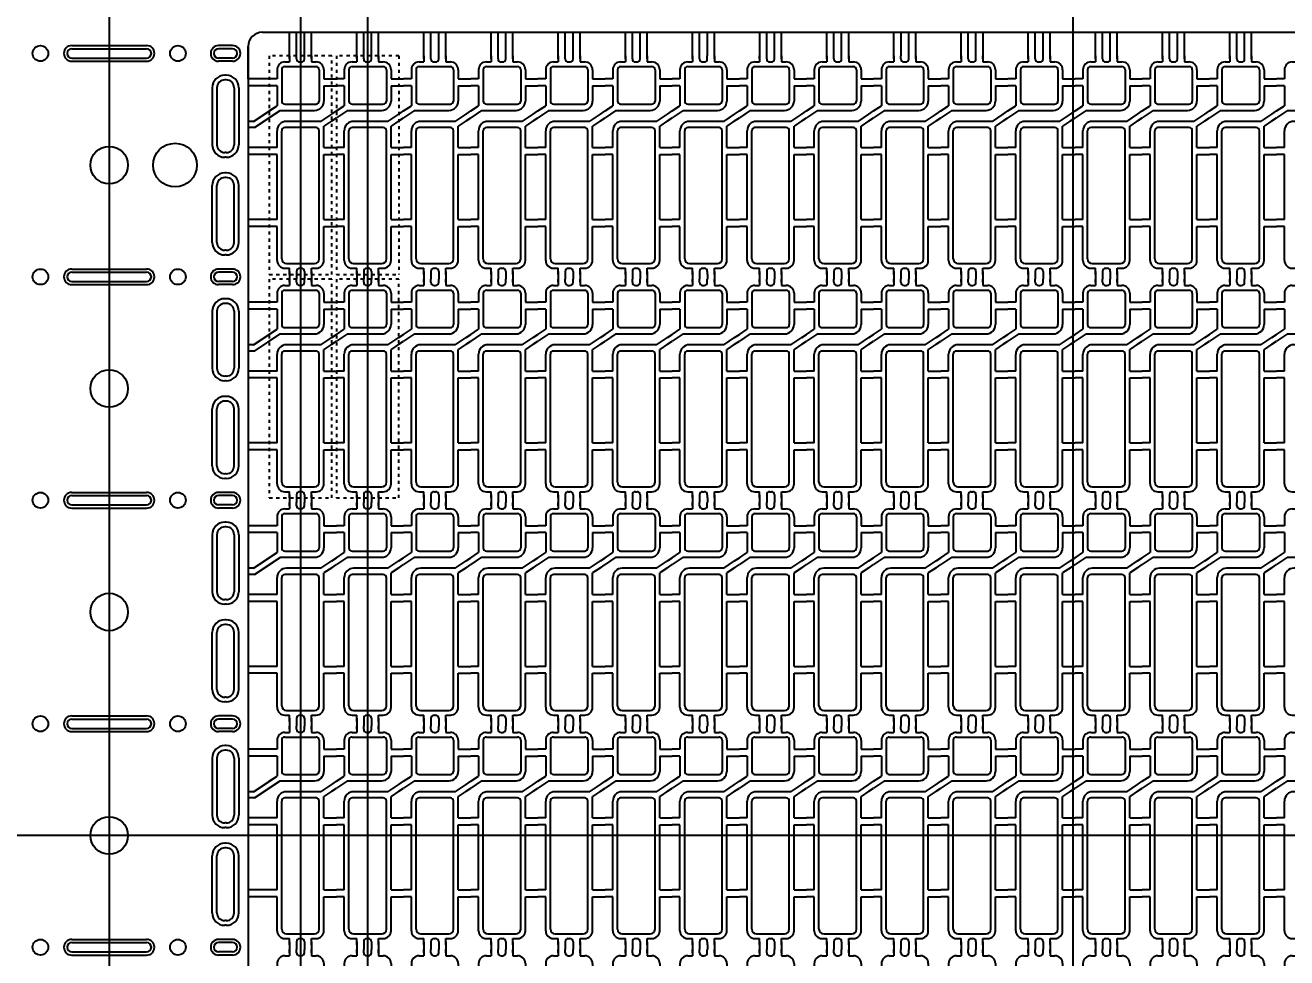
# Model space of a CAD drawing. Header units: millimetres. Extents: x -992 to 1678, y 128 to 1331.
# Drawn here: x -720.94 to -680.55, y 1233.23 to 1263.07 of the extents above; entities that cross this region are included whole.
import ezdxf

# ---------------------------------------------------------------- set-up
doc = ezdxf.new("R2010")
doc.units = ezdxf.units.MM
doc.header["$PDMODE"] = 3
doc.header["$PDSIZE"] = -1
for name, pattern in [('CENTER', [10.16, 6.35, -1.27, 1.27, -1.27]), ('DOT2', [0.125, 0, -0.125]), ('HIDDEN', [1.905, 1.27, -0.635])]:
    doc.linetypes.add(name, pattern=pattern)
doc.layers.get('DEFPOINTS').update_dxf_attribs({"color": 10})
for name, color, linetype in [('1', 3, 'Continuous'), ('6', 6, 'Continuous'), ('b etching', 1, 'Continuous'), ('CEN', 8, 'CENTER'), ('DIM', 7, 'Continuous'), ('HID', 1, 'HIDDEN')]:
    doc.layers.add(name, color=color, linetype=linetype)
doc.styles.add('SIMPLEX', font='simplex')
doc.styles.get("Standard").update_dxf_attribs({"font": 'txt.shx', "bigfont": 'chineset.shx'})
doc.dimstyles.new('ISO-25', dxfattribs={"dimtxt": 2.5, "dimasz": 2.5, "dimexe": 1.25, "dimexo": 0.625, "dimtad": 1, "dimtxsty": 'Standard', "dimcen": 2.5, "dimadec": 0, "dimazin": 0, "dimtfac": 1, "dimtmove": 0, "dimatfit": 3, "dimfxl": 1, "dimarcsym": 0})

# ---------------------------------------------------------------- blocks, each defined once
blk = doc.blocks.new('_OPEN30')
at = {"color": 0, "linetype": 'ByBlock'}
for p, q in [((-1, 0.268), (0, 0)), ((0, 0), (-1, -0.268)), ((0, 0), (-1, 0))]:
    blk.add_line(p, q, dxfattribs=at)
blk = doc.blocks.new('*D120')
at = {"layer": 'DEFPOINTS', "color": 0, "transparency": 16777216}
for p in [(-660.174, 1292.825), (-718.249, 1270.144), (-660.174, 1208.444)]:
    blk.add_point(p, dxfattribs=at)
at = {"layer": 'DIM', "color": 0, "lineweight": -2, "transparency": 16777216}
for p, q in [((-718.249, 1271.144), (-718.249, 1293.825)), ((-660.174, 1209.444), (-660.174, 1293.825)), ((-716.249, 1292.825), (-698.14, 1292.825)), ((-662.174, 1292.825), (-680.283, 1292.825))]:
    blk.add_line(p, q, dxfattribs=at)
at = {"layer": 'DIM', "color": 0, "lineweight": -2, "transparency": 16777216, "xscale": 2, "yscale": 2, "zscale": 2, "rotation": 180}
blk.add_blockref('_OPEN30', (-718.249, 1292.825), dxfattribs=at)
at = {"layer": 'DIM', "color": 0, "lineweight": -2, "transparency": 16777216, "xscale": 2, "yscale": 2, "zscale": 2}
blk.add_blockref('_OPEN30', (-660.174, 1292.825), dxfattribs=at)
at = {"layer": 'DIM', "color": 0, "transparency": 16777216, "insert": (-689.211, 1292.825), "char_height": 3, "attachment_point": 5, "style": 'SIMPLEX'}
blk.add_mtext('58,075', dxfattribs=at)
blk = doc.blocks.new('e1')
at = {"layer": '1', "linetype": 'ByBlock'}
for p, q in [((-947.208, 906.381), (-947.058, 906.381)), ((-946.833, 906.481), (-946.833, 906.581)), ((-946.733, 906.381), (-946.683, 906.381)), ((-946.583, 906.481), (-946.583, 906.581)), ((-947.708, 904.814), (-947.458, 904.981)), ((-947.358, 904.831), (-947.708, 904.597)), ((-946.058, 904.481), (-945.708, 904.714)), ((-945.708, 904.497), (-945.958, 904.331)), ((-947.208, 899.781), (-947.058, 899.781)), ((-946.833, 899.681), (-946.833, 899.581)), ((-946.733, 899.781), (-946.683, 899.781)), ((-946.583, 899.681), (-946.583, 899.581))]:
    blk.add_line(p, q, dxfattribs=at)
at = {"layer": '1'}
for p, q in [((-947.058, 906.581), (-947.058, 906.481)), ((-947.058, 906.481), (-947.058, 906.581)), ((-947.058, 906.581), (-947.058, 906.381)), ((-946.358, 906.581), (-946.358, 906.481)), ((-946.358, 906.481), (-946.358, 906.581)), ((-946.358, 906.581), (-946.358, 906.381)), ((-946.358, 906.381), (-946.208, 906.381)), ((-947.458, 906.131), (-947.458, 905.841)), ((-945.958, 906.131), (-945.958, 905.841)), ((-947.458, 905.841), (-947.708, 905.841)), ((-947.458, 905.621), (-947.708, 905.621)), ((-947.458, 905.621), (-947.458, 904.981)), ((-945.958, 905.841), (-945.708, 905.841)), ((-945.958, 905.621), (-945.958, 905.131)), ((-945.958, 905.621), (-945.708, 905.621)), ((-947.358, 904.831), (-946.258, 904.831)), ((-946.058, 904.481), (-947.158, 904.481)), ((-945.958, 903.641), (-945.958, 904.331)), ((-947.458, 903.641), (-947.458, 904.181)), ((-947.458, 903.641), (-947.708, 903.641)), ((-945.958, 903.641), (-945.708, 903.641)), ((-947.458, 903.421), (-947.708, 903.421)), ((-947.458, 901.341), (-947.458, 903.421)), ((-945.958, 901.341), (-945.958, 903.421)), ((-945.958, 903.421), (-945.708, 903.421)), ((-947.458, 901.341), (-947.708, 901.341)), ((-947.458, 901.121), (-947.708, 901.121)), ((-947.458, 900.031), (-947.458, 901.121)), ((-945.958, 901.341), (-945.708, 901.341)), ((-945.958, 900.031), (-945.958, 901.121)), ((-945.958, 901.121), (-945.708, 901.121)), ((-947.058, 899.581), (-947.058, 899.781)), ((-947.058, 899.581), (-947.058, 899.681)), ((-947.058, 899.681), (-947.058, 899.581)), ((-946.358, 899.781), (-946.208, 899.781)), ((-946.358, 899.581), (-946.358, 899.781)), ((-946.358, 899.581), (-946.358, 899.681)), ((-946.358, 899.681), (-946.358, 899.581))]:
    blk.add_line(p, q, dxfattribs=at)
for centre, radius, start, end in [((-947.208, 906.131), 0.25, 90, 180), ((-946.208, 906.131), 0.25, 0, 90), ((-946.258, 905.131), 0.3, 270, 0), ((-947.158, 904.181), 0.3, 90, 180), ((-947.208, 900.031), 0.25, 180, 270), ((-946.208, 900.031), 0.25, 270, 0)]:
    blk.add_arc(centre, radius, start, end, dxfattribs=at)
at = {"layer": '1', "linetype": 'ByBlock'}
for centre, start, end in [((-946.733, 906.481), 180, 270), ((-946.683, 906.481), 270, 0), ((-946.733, 899.681), 90, 180), ((-946.683, 899.681), 0, 90)]:
    blk.add_arc(centre, 0.1, start, end, dxfattribs=at)
blk = doc.blocks.new('e2')
at = {"layer": 'b etching', "linetype": 'ByBlock'}
for p, q in [((-947.308, 906.131), (-947.308, 905.131)), ((-947.208, 906.231), (-946.208, 906.231)), ((-946.108, 906.131), (-946.108, 905.131)), ((-947.208, 905.031), (-946.208, 905.031)), ((-946.208, 904.281), (-947.208, 904.281)), ((-947.308, 900.081), (-947.308, 904.181)), ((-946.108, 900.081), (-946.108, 904.181)), ((-947.158, 899.931), (-946.258, 899.931))]:
    blk.add_line(p, q, dxfattribs=at)
for centre, radius, start, end in [((-947.208, 906.131), 0.1, 90, 180), ((-946.208, 906.131), 0.1, 360, 90), ((-947.208, 905.131), 0.1, 180, 270), ((-946.208, 905.131), 0.1, 270, 360), ((-947.208, 904.181), 0.1, 90, 180), ((-946.208, 904.181), 0.1, 0, 90), ((-947.158, 900.081), 0.15, 180, 270), ((-946.258, 900.081), 0.15, 270, 0)]:
    blk.add_arc(centre, radius, start, end, dxfattribs=at)
blk = doc.blocks.new('TOP')
at = {"layer": '1', "linetype": 'ByBlock'}
for p, q in [((-895.149, 911.326), (-894.999, 911.326)), ((-895.149, 911.106), (-894.999, 911.106)), ((-895.149, 910.2), (-894.999, 910.3)), ((-895.149, 909.983), (-894.999, 910.083)), ((-895.149, 909.126), (-894.999, 909.126)), ((-895.149, 908.906), (-894.999, 908.906)), ((-895.149, 906.826), (-894.999, 906.826)), ((-895.149, 906.606), (-894.999, 906.606)), ((-896.499, 905.066), (-896.499, 904.916)), ((-896.274, 905.066), (-896.274, 904.916)), ((-896.024, 905.066), (-896.024, 904.916)), ((-895.799, 905.066), (-895.799, 904.916))]:
    blk.add_line(p, q, dxfattribs=at)
blk = doc.blocks.new('1')
at = {"layer": '1', "linetype": 'ByBlock'}
for p, q in [((-898.224, 911.326), (-898.899, 911.326)), ((-898.224, 911.106), (-898.899, 911.106)), ((-898.899, 911.106), (-898.899, 909.966)), ((-898.724, 909.966), (-897.974, 910.466)), ((-898.724, 909.966), (-898.899, 909.966)), ((-898.699, 909.766), (-897.874, 910.316)), ((-898.699, 909.766), (-898.899, 909.766)), ((-898.899, 909.766), (-898.899, 909.126)), ((-898.224, 909.126), (-898.899, 909.126)), ((-898.224, 908.906), (-898.899, 908.906)), ((-898.899, 908.906), (-898.899, 906.826)), ((-898.224, 906.826), (-898.899, 906.826)), ((-898.224, 906.606), (-898.899, 906.606)), ((-898.899, 906.606), (-898.899, 904.176)), ((-898.224, 904.176), (-898.899, 904.176))]:
    blk.add_line(p, q, dxfattribs=at)
blk = doc.blocks.new('111')
at = {"layer": '1', "linetype": 'ByBlock'}
for p, q in [((-415.593, 929.351), (-415.593, 930.101)), ((-415.368, 929.351), (-415.368, 930.101)), ((-415.368, 930.101), (-415.118, 930.101)), ((-415.118, 929.351), (-415.118, 930.101)), ((-414.893, 930.101), (-413.443, 930.101)), ((-414.893, 929.351), (-414.893, 930.101))]:
    blk.add_line(p, q, dxfattribs=at)

msp = doc.modelspace()

# ---------------------------------------------------------------- linework, layer by layer
at = {"layer": '1', "linetype": 'ByBlock'}
for p, q in [((-713.3486804, 1262.84394821), (-712.4736804, 1262.84394821)), ((-713.7986804, 1261.35394821), (-713.7986804, 1262.39394821))]:
    msp.add_line(p, q, dxfattribs=at)
at = {"layer": '1'}
for p, q in [((-719.4486804, 1262.31894821), (-717.0486804, 1262.31894821)), ((-717.7486804, 1262.31894821), (-717.0486804, 1262.31894821)), ((-714.2986804, 1262.31894821), (-714.7486804, 1262.31894821)), ((-714.2986804, 1262.31894821), (-714.7486804, 1262.31894821)), ((-719.4486804, 1262.01894821), (-717.0486804, 1262.01894821)), ((-717.7486804, 1262.01894821), (-717.0486804, 1262.01894821)), ((-714.2986804, 1262.01894821), (-714.7486804, 1262.01894821)), ((-714.2986804, 1262.01894821), (-714.7486804, 1262.01894821)), ((-714.4986804, 1261.31894821), (-714.5486804, 1261.31894821)), ((-714.7986804, 1261.06894821), (-714.7986804, 1259.24394821)), ((-714.2486804, 1261.06894821), (-714.2486804, 1259.24394821)), ((-714.4986804, 1258.99394821), (-714.5486804, 1258.99394821)), ((-714.4986804, 1258.19394821), (-714.5486804, 1258.19394821)), ((-714.7986804, 1256.11894821), (-714.7986804, 1257.94394821)), ((-714.2486804, 1256.11894821), (-714.2486804, 1257.94394821)), ((-714.4986804, 1255.86894821), (-714.5486804, 1255.86894821)), ((-719.4486804, 1255.16894821), (-717.0486804, 1255.16894821)), ((-719.4486804, 1254.86894821), (-717.0486804, 1254.86894821)), ((-717.7486804, 1255.16894821), (-717.0486804, 1255.16894821)), ((-717.7486804, 1254.86894821), (-717.0486804, 1254.86894821)), ((-714.2986804, 1255.16894821), (-714.7486804, 1255.16894821)), ((-714.2986804, 1255.16894821), (-714.7486804, 1255.16894821)), ((-714.2986804, 1254.86894821), (-714.7486804, 1254.86894821)), ((-714.2986804, 1254.86894821), (-714.7486804, 1254.86894821)), ((-714.4986804, 1254.16894821), (-714.5486804, 1254.16894821)), ((-714.7986804, 1253.91894821), (-714.7986804, 1252.09394821)), ((-714.2486804, 1253.91894821), (-714.2486804, 1252.09394821)), ((-714.4986804, 1251.84394821), (-714.5486804, 1251.84394821)), ((-714.4986804, 1251.04394821), (-714.5486804, 1251.04394821)), ((-714.7986804, 1248.96894821), (-714.7986804, 1250.79394821)), ((-714.2486804, 1248.96894821), (-714.2486804, 1250.79394821)), ((-714.4986804, 1248.71894821), (-714.5486804, 1248.71894821)), ((-719.4486804, 1248.01894821), (-717.0486804, 1248.01894821)), ((-717.7486804, 1248.01894821), (-717.0486804, 1248.01894821)), ((-714.2986804, 1248.01894821), (-714.7486804, 1248.01894821)), ((-714.2986804, 1248.01894821), (-714.7486804, 1248.01894821)), ((-719.4486804, 1247.71894821), (-717.0486804, 1247.71894821)), ((-717.7486804, 1247.71894821), (-717.0486804, 1247.71894821)), ((-714.2986804, 1247.71894821), (-714.7486804, 1247.71894821)), ((-714.2986804, 1247.71894821), (-714.7486804, 1247.71894821)), ((-714.7986804, 1246.76894821), (-714.7986804, 1244.94394821)), ((-714.4986804, 1247.01894821), (-714.5486804, 1247.01894821)), ((-714.2486804, 1246.76894821), (-714.2486804, 1244.94394821)), ((-714.4986804, 1244.69394821), (-714.5486804, 1244.69394821)), ((-714.7986804, 1241.81894821), (-714.7986804, 1243.64394821)), ((-714.4986804, 1243.89394821), (-714.5486804, 1243.89394821)), ((-714.2486804, 1241.81894821), (-714.2486804, 1243.64394821)), ((-714.4986804, 1241.56894821), (-714.5486804, 1241.56894821)), ((-719.4486804, 1240.86894821), (-717.0486804, 1240.86894821)), ((-717.7486804, 1240.86894821), (-717.0486804, 1240.86894821)), ((-714.2986804, 1240.86894821), (-714.7486804, 1240.86894821)), ((-714.2986804, 1240.86894821), (-714.7486804, 1240.86894821)), ((-719.4486804, 1240.56894821), (-717.0486804, 1240.56894821)), ((-717.7486804, 1240.56894821), (-717.0486804, 1240.56894821)), ((-714.2986804, 1240.56894821), (-714.7486804, 1240.56894821)), ((-714.2986804, 1240.56894821), (-714.7486804, 1240.56894821)), ((-714.7986804, 1239.61894821), (-714.7986804, 1237.79394821)), ((-714.4986804, 1239.86894821), (-714.5486804, 1239.86894821)), ((-714.2486804, 1239.61894821), (-714.2486804, 1237.79394821)), ((-714.4986804, 1237.54394821), (-714.5486804, 1237.54394821)), ((-714.4986804, 1236.74394821), (-714.5486804, 1236.74394821)), ((-714.7986804, 1234.66894821), (-714.7986804, 1236.49394821)), ((-714.2486804, 1234.66894821), (-714.2486804, 1236.49394821)), ((-714.4986804, 1234.41894821), (-714.5486804, 1234.41894821)), ((-719.4486804, 1233.71894821), (-717.0486804, 1233.71894821)), ((-717.7486804, 1233.71894821), (-717.0486804, 1233.71894821)), ((-714.2986804, 1233.71894821), (-714.7486804, 1233.71894821)), ((-714.2986804, 1233.71894821), (-714.7486804, 1233.71894821)), ((-719.4486804, 1233.41894821), (-717.0486804, 1233.41894821)), ((-717.7486804, 1233.41894821), (-717.0486804, 1233.41894821)), ((-714.2986804, 1233.41894821), (-714.7486804, 1233.41894821)), ((-714.2986804, 1233.41894821), (-714.7486804, 1233.41894821))]:
    msp.add_line(p, q, dxfattribs=at)
for centre, radius in [((-720.4486804, 1262.16894821), 0.25), ((-720.4486804, 1262.16894821), 0.25), ((-716.0486804, 1262.16894821), 0.25), ((-716.1386804, 1258.59394821), 0.7), ((-718.2486804, 1258.59394821), 0.6), ((-720.4486804, 1255.01894821), 0.25), ((-720.4486804, 1255.01894821), 0.25), ((-716.0486804, 1255.01894821), 0.25), ((-716.0486804, 1255.01894821), 0.25), ((-718.2486804, 1251.44394821), 0.6), ((-720.4486804, 1247.86894821), 0.25), ((-720.4486804, 1247.86894821), 0.25), ((-716.0486804, 1247.86894821), 0.25), ((-716.0486804, 1247.86894821), 0.25), ((-718.2486804, 1244.29394821), 0.6), ((-720.4486804, 1240.71894821), 0.25), ((-720.4486804, 1240.71894821), 0.25), ((-716.0486804, 1240.71894821), 0.25), ((-716.0486804, 1240.71894821), 0.25), ((-718.2486804, 1237.14394821), 0.6), ((-720.4486804, 1233.56894821), 0.25), ((-720.4486804, 1233.56894821), 0.25), ((-716.0486804, 1233.56894821), 0.25), ((-716.0486804, 1233.56894821), 0.25)]:
    msp.add_circle(centre, radius, dxfattribs=at)
at = {"layer": '1', "linetype": 'ByBlock'}
msp.add_arc((-713.3486804, 1262.39394821), 0.45, 90, 180, dxfattribs=at)
at = {"layer": '1'}
for centre, radius, start, end in [((-719.4486804, 1262.16894821), 0.15, 90, 270), ((-719.4486804, 1262.16894821), 0.15, 90, 270), ((-717.0486804, 1262.16894821), 0.15, 270, 90), ((-717.0486804, 1262.16894821), 0.15, 270, 90), ((-714.7486804, 1262.16894821), 0.15, 90, 270), ((-714.7486804, 1262.16894821), 0.15, 90, 270), ((-714.2986804, 1262.16894821), 0.15, 270, 90), ((-714.2986804, 1262.16894821), 0.15, 270, 90), ((-714.5486804, 1261.06894821), 0.25, 90, 180), ((-714.4986804, 1261.06894821), 0.25, 360, 90), ((-714.5486804, 1259.24394821), 0.25, 180, 270), ((-714.4986804, 1259.24394821), 0.25, 270, 360), ((-714.5486804, 1257.94394821), 0.25, 90, 180), ((-714.4986804, 1257.94394821), 0.25, 0, 90), ((-714.5486804, 1256.11894821), 0.25, 180, 270), ((-714.4986804, 1256.11894821), 0.25, 270, 0), ((-719.4486804, 1255.01894821), 0.15, 90, 270), ((-719.4486804, 1255.01894821), 0.15, 90, 270), ((-717.0486804, 1255.01894821), 0.15, 270, 90), ((-717.0486804, 1255.01894821), 0.15, 270, 90), ((-714.7486804, 1255.01894821), 0.15, 90, 270), ((-714.7486804, 1255.01894821), 0.15, 90, 270), ((-714.2986804, 1255.01894821), 0.15, 270, 90), ((-714.2986804, 1255.01894821), 0.15, 270, 90), ((-714.5486804, 1253.91894821), 0.25, 90, 180), ((-714.4986804, 1253.91894821), 0.25, 360, 90), ((-714.5486804, 1252.09394821), 0.25, 180, 270), ((-714.4986804, 1252.09394821), 0.25, 270, 360), ((-714.5486804, 1250.79394821), 0.25, 90, 180), ((-714.4986804, 1250.79394821), 0.25, 0, 90), ((-714.5486804, 1248.96894821), 0.25, 180, 270), ((-714.4986804, 1248.96894821), 0.25, 270, 0), ((-719.4486804, 1247.86894821), 0.15, 90, 270), ((-719.4486804, 1247.86894821), 0.15, 90, 270), ((-717.0486804, 1247.86894821), 0.15, 270, 90), ((-717.0486804, 1247.86894821), 0.15, 270, 90), ((-714.7486804, 1247.86894821), 0.15, 90, 270), ((-714.7486804, 1247.86894821), 0.15, 90, 270), ((-714.2986804, 1247.86894821), 0.15, 270, 90), ((-714.2986804, 1247.86894821), 0.15, 270, 90), ((-714.5486804, 1246.76894821), 0.25, 90, 180), ((-714.4986804, 1246.76894821), 0.25, 360, 90), ((-714.5486804, 1244.94394821), 0.25, 180, 270), ((-714.4986804, 1244.94394821), 0.25, 270, 360), ((-714.5486804, 1243.64394821), 0.25, 90, 180), ((-714.4986804, 1243.64394821), 0.25, 0, 90), ((-714.5486804, 1241.81894821), 0.25, 180, 270), ((-714.4986804, 1241.81894821), 0.25, 270, 0), ((-719.4486804, 1240.71894821), 0.15, 90, 270), ((-719.4486804, 1240.71894821), 0.15, 90, 270), ((-717.0486804, 1240.71894821), 0.15, 270, 90), ((-717.0486804, 1240.71894821), 0.15, 270, 90), ((-714.7486804, 1240.71894821), 0.15, 90, 270), ((-714.7486804, 1240.71894821), 0.15, 90, 270), ((-714.2986804, 1240.71894821), 0.15, 270, 90), ((-714.2986804, 1240.71894821), 0.15, 270, 90), ((-714.5486804, 1239.61894821), 0.25, 90, 180), ((-714.4986804, 1239.61894821), 0.25, 360, 90), ((-714.5486804, 1237.79394821), 0.25, 180, 270), ((-714.4986804, 1237.79394821), 0.25, 270, 360), ((-714.5486804, 1236.49394821), 0.25, 90, 180), ((-714.4986804, 1236.49394821), 0.25, 0, 90), ((-714.5486804, 1234.66894821), 0.25, 180, 270), ((-714.4986804, 1234.66894821), 0.25, 270, 0), ((-719.4486804, 1233.56894821), 0.15, 90, 270), ((-719.4486804, 1233.56894821), 0.15, 90, 270), ((-717.0486804, 1233.56894821), 0.15, 270, 90), ((-717.0486804, 1233.56894821), 0.15, 270, 90), ((-714.7486804, 1233.56894821), 0.15, 90, 270), ((-714.7486804, 1233.56894821), 0.15, 90, 270), ((-714.2986804, 1233.56894821), 0.15, 270, 90), ((-714.2986804, 1233.56894821), 0.15, 270, 90)]:
    msp.add_arc(centre, radius, start, end, dxfattribs=at)
at = {"layer": '6', "linetype": 'DOT2'}
for p, q in [((-713.1236804, 1262.09394821), (-713.1236804, 1255.09394821)), ((-711.1236804, 1262.09394821), (-713.1236804, 1262.09394821)), ((-711.1236804, 1255.09394821), (-711.1236804, 1262.09394821)), ((-710.9736804, 1262.09394821), (-710.9736804, 1255.09394821)), ((-708.9736804, 1262.09394821), (-710.9736804, 1262.09394821)), ((-708.9736804, 1262.09394821), (-708.9736804, 1255.09394821)), ((-713.1236804, 1255.09394821), (-711.1236804, 1255.09394821)), ((-711.1236804, 1254.94394821), (-713.1236804, 1254.94394821)), ((-713.1236804, 1254.94394821), (-713.1236804, 1247.94394821)), ((-711.1236804, 1247.94394821), (-711.1236804, 1254.94394821)), ((-710.9736804, 1255.09394821), (-708.9736804, 1255.09394821)), ((-710.9736804, 1254.94394821), (-710.9736804, 1247.94394821)), ((-708.9736804, 1254.94394821), (-710.9736804, 1254.94394821)), ((-708.9736804, 1247.94394821), (-708.9736804, 1254.94394821)), ((-713.1236804, 1247.94394821), (-711.1236804, 1247.94394821)), ((-710.9736804, 1247.94394821), (-708.9736804, 1247.94394821))]:
    msp.add_line(p, q, dxfattribs=at)
at = {"layer": 'CEN', "linetype": 'ByBlock'}
for p, q in [((-687.3986804, 1270.64394821), (-687.3986804, 1202.64394821)), ((-712.1236804, 1270.54394821), (-712.1236804, 1204.34394821)), ((-712.1236804, 1270.54394821), (-712.1236804, 1203.74394821)), ((-712.1236804, 1270.54394821), (-712.1236804, 1204.34394821)), ((-709.9736804, 1270.54394821), (-709.9736804, 1204.34394821)), ((-709.9736804, 1270.54394821), (-709.9736804, 1203.74394821)), ((-709.9736804, 1270.54394821), (-709.9736804, 1204.34394821)), ((-718.2486804, 1270.14394821), (-718.2486804, 1204.14394821)), ((-718.2486804, 1270.14394821), (-718.2486804, 1204.14394821)), ((-718.2486804, 1270.14394821), (-718.2486804, 1204.14394821)), ((-648.05900889, 1237.14394821), (-914.20864364, 1237.14394821))]:
    msp.add_line(p, q, dxfattribs=at)
at = {"layer": 'HID', "linetype": 'ByBlock'}
for p, q in [((-713.3486804, 1262.84394821), (-661.4486804, 1262.84394821)), ((-719.4486804, 1262.41894821), (-717.0486804, 1262.41894821)), ((-714.2986804, 1262.41894821), (-714.7486804, 1262.41894821)), ((-713.7986804, 1262.39394821), (-713.7986804, 1211.89394821)), ((-719.4486804, 1261.91894821), (-717.0486804, 1261.91894821)), ((-714.2986804, 1261.91894821), (-714.7486804, 1261.91894821)), ((-714.4986804, 1261.46894821), (-714.5486804, 1261.46894821)), ((-714.9486804, 1261.06894821), (-714.9486804, 1259.24394821)), ((-714.0986804, 1261.06894821), (-714.0986804, 1259.24394821)), ((-714.4986804, 1258.84394821), (-714.5486804, 1258.84394821)), ((-714.4986804, 1258.34394821), (-714.5486804, 1258.34394821)), ((-714.9486804, 1256.11894821), (-714.9486804, 1257.94394821)), ((-714.0986804, 1256.11894821), (-714.0986804, 1257.94394821)), ((-714.4986804, 1255.71894821), (-714.5486804, 1255.71894821)), ((-719.4486804, 1255.26894821), (-717.0486804, 1255.26894821)), ((-714.2986804, 1255.26894821), (-714.7486804, 1255.26894821)), ((-719.4486804, 1254.76894821), (-717.0486804, 1254.76894821)), ((-714.2986804, 1254.76894821), (-714.7486804, 1254.76894821)), ((-714.4986804, 1254.31894821), (-714.5486804, 1254.31894821)), ((-714.9486804, 1253.91894821), (-714.9486804, 1252.09394821)), ((-714.0986804, 1253.91894821), (-714.0986804, 1252.09394821)), ((-714.4986804, 1251.69394821), (-714.5486804, 1251.69394821)), ((-714.4986804, 1251.19394821), (-714.5486804, 1251.19394821)), ((-714.9486804, 1248.96894821), (-714.9486804, 1250.79394821)), ((-714.0986804, 1248.96894821), (-714.0986804, 1250.79394821)), ((-714.4986804, 1248.56894821), (-714.5486804, 1248.56894821)), ((-719.4486804, 1248.11894821), (-717.0486804, 1248.11894821)), ((-714.2986804, 1248.11894821), (-714.7486804, 1248.11894821)), ((-719.4486804, 1247.61894821), (-717.0486804, 1247.61894821)), ((-714.2986804, 1247.61894821), (-714.7486804, 1247.61894821)), ((-714.4986804, 1247.16894821), (-714.5486804, 1247.16894821)), ((-714.9486804, 1246.76894821), (-714.9486804, 1244.94394821)), ((-714.0986804, 1246.76894821), (-714.0986804, 1244.94394821)), ((-714.4986804, 1244.54394821), (-714.5486804, 1244.54394821)), ((-714.4986804, 1244.04394821), (-714.5486804, 1244.04394821)), ((-714.9486804, 1241.81894821), (-714.9486804, 1243.64394821)), ((-714.0986804, 1241.81894821), (-714.0986804, 1243.64394821)), ((-714.4986804, 1241.41894821), (-714.5486804, 1241.41894821)), ((-719.4486804, 1240.96894821), (-717.0486804, 1240.96894821)), ((-714.2986804, 1240.96894821), (-714.7486804, 1240.96894821)), ((-719.4486804, 1240.46894821), (-717.0486804, 1240.46894821)), ((-714.2986804, 1240.46894821), (-714.7486804, 1240.46894821)), ((-714.4986804, 1240.01894821), (-714.5486804, 1240.01894821)), ((-714.9486804, 1239.61894821), (-714.9486804, 1237.79394821)), ((-714.0986804, 1239.61894821), (-714.0986804, 1237.79394821)), ((-714.4986804, 1237.39394821), (-714.5486804, 1237.39394821)), ((-714.4986804, 1236.89394821), (-714.5486804, 1236.89394821)), ((-714.9486804, 1234.66894821), (-714.9486804, 1236.49394821)), ((-714.0986804, 1234.66894821), (-714.0986804, 1236.49394821)), ((-714.4986804, 1234.26894821), (-714.5486804, 1234.26894821)), ((-719.4486804, 1233.81894821), (-717.0486804, 1233.81894821)), ((-714.2986804, 1233.81894821), (-714.7486804, 1233.81894821)), ((-719.4486804, 1233.31894821), (-717.0486804, 1233.31894821)), ((-714.2986804, 1233.31894821), (-714.7486804, 1233.31894821))]:
    msp.add_line(p, q, dxfattribs=at)
for centre, radius, start, end in [((-713.3486804, 1262.39394821), 0.45, 90, 180), ((-719.4486804, 1262.16894821), 0.25, 90, 270), ((-717.0486804, 1262.16894821), 0.25, 270, 90), ((-714.7486804, 1262.16894821), 0.25, 90, 270), ((-714.2986804, 1262.16894821), 0.25, 270, 90), ((-714.5486804, 1261.06894821), 0.4, 90, 180), ((-714.4986804, 1261.06894821), 0.4, 360, 90), ((-714.5486804, 1259.24394821), 0.4, 180, 270), ((-714.4986804, 1259.24394821), 0.4, 270, 360), ((-714.5486804, 1257.94394821), 0.4, 90, 180), ((-714.4986804, 1257.94394821), 0.4, 0, 90), ((-714.5486804, 1256.11894821), 0.4, 180, 270), ((-714.4986804, 1256.11894821), 0.4, 270, 0), ((-719.4486804, 1255.01894821), 0.25, 90, 270), ((-717.0486804, 1255.01894821), 0.25, 270, 90), ((-714.7486804, 1255.01894821), 0.25, 90, 270), ((-714.2986804, 1255.01894821), 0.25, 270, 90), ((-714.5486804, 1253.91894821), 0.4, 90, 180), ((-714.4986804, 1253.91894821), 0.4, 360, 90), ((-714.5486804, 1252.09394821), 0.4, 180, 270), ((-714.4986804, 1252.09394821), 0.4, 270, 360), ((-714.5486804, 1250.79394821), 0.4, 90, 180), ((-714.4986804, 1250.79394821), 0.4, 0, 90), ((-714.5486804, 1248.96894821), 0.4, 180, 270), ((-714.4986804, 1248.96894821), 0.4, 270, 0), ((-719.4486804, 1247.86894821), 0.25, 90, 270), ((-717.0486804, 1247.86894821), 0.25, 270, 90), ((-714.7486804, 1247.86894821), 0.25, 90, 270), ((-714.2986804, 1247.86894821), 0.25, 270, 90), ((-714.5486804, 1246.76894821), 0.4, 90, 180), ((-714.4986804, 1246.76894821), 0.4, 360, 90), ((-714.5486804, 1244.94394821), 0.4, 180, 270), ((-714.4986804, 1244.94394821), 0.4, 270, 360), ((-714.5486804, 1243.64394821), 0.4, 90, 180), ((-714.4986804, 1243.64394821), 0.4, 0, 90), ((-714.5486804, 1241.81894821), 0.4, 180, 270), ((-714.4986804, 1241.81894821), 0.4, 270, 0), ((-719.4486804, 1240.71894821), 0.25, 90, 270), ((-717.0486804, 1240.71894821), 0.25, 270, 90), ((-714.7486804, 1240.71894821), 0.25, 90, 270), ((-714.2986804, 1240.71894821), 0.25, 270, 90), ((-714.5486804, 1239.61894821), 0.4, 90, 180), ((-714.4986804, 1239.61894821), 0.4, 360, 90), ((-714.5486804, 1237.79394821), 0.4, 180, 270), ((-714.4986804, 1237.79394821), 0.4, 270, 360), ((-714.5486804, 1236.49394821), 0.4, 90, 180), ((-714.4986804, 1236.49394821), 0.4, 0, 90), ((-714.5486804, 1234.66894821), 0.4, 180, 270), ((-714.4986804, 1234.66894821), 0.4, 270, 0), ((-719.4486804, 1233.56894821), 0.25, 90, 270), ((-717.0486804, 1233.56894821), 0.25, 270, 90), ((-714.7486804, 1233.56894821), 0.25, 90, 270), ((-714.2986804, 1233.56894821), 0.25, 270, 90)]:
    msp.add_arc(centre, radius, start, end, dxfattribs=at)

# ---------------------------------------------------------------- block references
at = {"linetype": 'ByBlock'}
for name, p in [('111', (-296.88056474, 332.74258644)), ('111', (-294.73056474, 332.74258644)), ('111', (-292.58056474, 332.74258644)), ('111', (-290.43056474, 332.74258644)), ('111', (-288.28056474, 332.74258644)), ('111', (-286.13056474, 332.74258644)), ('111', (-283.98056474, 332.74258644)), ('111', (-281.83056474, 332.74258644)), ('111', (-279.68056474, 332.74258644)), ('111', (-277.53056474, 332.74258644)), ('111', (-275.38056474, 332.74258644)), ('111', (-273.23056474, 332.74258644)), ('111', (-271.08056474, 332.74258644)), ('111', (-268.93056474, 332.74258644)), ('111', (-266.78056474, 332.74258644)), ('e1', (234.58386592, 355.51326061)), ('e2', (234.58386592, 355.51326061)), ('e1', (236.73386592, 355.51326061)), ('e2', (236.73386592, 355.51326061)), ('e1', (238.88386592, 355.51326061)), ('e2', (238.88386592, 355.51326061)), ('e1', (241.03386592, 355.51326061)), ('e2', (241.03386592, 355.51326061)), ('e1', (243.18386592, 355.51326061)), ('e2', (243.18386592, 355.51326061)), ('e1', (245.33386592, 355.51326061)), ('e2', (245.33386592, 355.51326061)), ('e1', (247.48386592, 355.51326061)), ('e2', (247.48386592, 355.51326061)), ('e1', (249.63386592, 355.51326061)), ('e2', (249.63386592, 355.51326061)), ('e1', (251.78386592, 355.51326061)), ('e2', (251.78386592, 355.51326061)), ('e1', (253.93386592, 355.51326061)), ('e2', (253.93386592, 355.51326061)), ('e1', (256.08386592, 355.51326061)), ('e2', (256.08386592, 355.51326061)), ('e1', (258.23386592, 355.51326061)), ('e2', (258.23386592, 355.51326061)), ('e1', (260.38386592, 355.51326061)), ('e2', (260.38386592, 355.51326061)), ('e1', (262.53386592, 355.51326061)), ('e2', (262.53386592, 355.51326061)), ('e1', (264.68386592, 355.51326061)), ('e2', (264.68386592, 355.51326061)), ('e1', (266.83386592, 355.51326061)), ('1', (185.1, 350.02754633)), ('TOP', (184.025, 350.02754633)), ('TOP', (186.175, 350.02754633)), ('TOP', (188.325, 350.02754633)), ('TOP', (190.475, 350.02754633)), ('TOP', (192.625, 350.02754633)), ('TOP', (194.775, 350.02754633)), ('TOP', (196.925, 350.02754633)), ('TOP', (199.075, 350.02754633)), ('TOP', (201.225, 350.02754633)), ('TOP', (203.375, 350.02754633)), ('TOP', (205.525, 350.02754633)), ('TOP', (207.675, 350.02754633)), ('TOP', (209.825, 350.02754633)), ('TOP', (211.975, 350.02754633)), ('TOP', (214.125, 350.02754633)), ('e1', (234.58386592, 348.36326061)), ('e1', (236.73386592, 348.36326061)), ('e1', (238.88386592, 348.36326061)), ('e1', (241.03386592, 348.36326061)), ('e1', (243.18386592, 348.36326061)), ('e1', (245.33386592, 348.36326061)), ('e1', (247.48386592, 348.36326061)), ('e1', (249.63386592, 348.36326061)), ('e1', (251.78386592, 348.36326061)), ('e1', (253.93386592, 348.36326061)), ('e1', (256.08386592, 348.36326061)), ('e1', (258.23386592, 348.36326061)), ('e1', (260.38386592, 348.36326061)), ('e1', (262.53386592, 348.36326061)), ('e1', (264.68386592, 348.36326061)), ('e1', (266.83386592, 348.36326061)), ('e2', (234.58386592, 348.36326061)), ('e2', (236.73386592, 348.36326061)), ('e2', (238.88386592, 348.36326061)), ('e2', (241.03386592, 348.36326061)), ('e2', (243.18386592, 348.36326061)), ('e2', (245.33386592, 348.36326061)), ('e2', (247.48386592, 348.36326061)), ('e2', (249.63386592, 348.36326061)), ('e2', (251.78386592, 348.36326061)), ('e2', (253.93386592, 348.36326061)), ('e2', (256.08386592, 348.36326061)), ('e2', (258.23386592, 348.36326061)), ('e2', (260.38386592, 348.36326061)), ('e2', (262.53386592, 348.36326061)), ('e2', (264.68386592, 348.36326061)), ('1', (185.1, 342.87754633)), ('TOP', (184.025, 342.87754633)), ('TOP', (184.025, 342.87754633)), ('TOP', (186.175, 342.87754633)), ('TOP', (188.325, 342.87754633)), ('TOP', (190.475, 342.87754633)), ('TOP', (192.625, 342.87754633)), ('TOP', (194.775, 342.87754633)), ('TOP', (196.925, 342.87754633)), ('TOP', (199.075, 342.87754633)), ('TOP', (201.225, 342.87754633)), ('TOP', (203.375, 342.87754633)), ('TOP', (205.525, 342.87754633)), ('TOP', (207.675, 342.87754633)), ('TOP', (209.825, 342.87754633)), ('TOP', (211.975, 342.87754633)), ('TOP', (214.125, 342.87754633)), ('e1', (234.58386592, 341.21326061)), ('e1', (236.73386592, 341.21326061)), ('e1', (238.88386592, 341.21326061)), ('e1', (241.03386592, 341.21326061)), ('e1', (243.18386592, 341.21326061)), ('e1', (245.33386592, 341.21326061)), ('e1', (247.48386592, 341.21326061)), ('e1', (249.63386592, 341.21326061)), ('e1', (251.78386592, 341.21326061)), ('e1', (253.93386592, 341.21326061)), ('e1', (256.08386592, 341.21326061)), ('e1', (258.23386592, 341.21326061)), ('e1', (260.38386592, 341.21326061)), ('e1', (262.53386592, 341.21326061)), ('e1', (264.68386592, 341.21326061)), ('e1', (266.83386592, 341.21326061)), ('e2', (234.58386592, 341.21326061)), ('e2', (236.73386592, 341.21326061)), ('e2', (238.88386592, 341.21326061)), ('e2', (241.03386592, 341.21326061)), ('e2', (243.18386592, 341.21326061)), ('e2', (245.33386592, 341.21326061)), ('e2', (247.48386592, 341.21326061)), ('e2', (249.63386592, 341.21326061)), ('e2', (251.78386592, 341.21326061)), ('e2', (253.93386592, 341.21326061)), ('e2', (256.08386592, 341.21326061)), ('e2', (258.23386592, 341.21326061)), ('e2', (260.38386592, 341.21326061)), ('e2', (262.53386592, 341.21326061)), ('e2', (264.68386592, 341.21326061)), ('1', (185.1, 335.72754633)), ('TOP', (184.025, 335.72754633)), ('TOP', (184.025, 335.72754633)), ('TOP', (186.175, 335.72754633)), ('TOP', (188.325, 335.72754633)), ('TOP', (190.475, 335.72754633)), ('TOP', (192.625, 335.72754633)), ('TOP', (194.775, 335.72754633)), ('TOP', (196.925, 335.72754633)), ('TOP', (199.075, 335.72754633)), ('TOP', (201.225, 335.72754633)), ('TOP', (203.375, 335.72754633)), ('TOP', (205.525, 335.72754633)), ('TOP', (207.675, 335.72754633)), ('TOP', (209.825, 335.72754633)), ('TOP', (211.975, 335.72754633)), ('TOP', (214.125, 335.72754633)), ('e1', (234.58386592, 334.06326061)), ('e1', (236.73386592, 334.06326061)), ('e1', (238.88386592, 334.06326061)), ('e1', (241.03386592, 334.06326061)), ('e1', (243.18386592, 334.06326061)), ('e1', (245.33386592, 334.06326061)), ('e1', (247.48386592, 334.06326061)), ('e1', (249.63386592, 334.06326061)), ('e1', (251.78386592, 334.06326061)), ('e1', (253.93386592, 334.06326061)), ('e1', (256.08386592, 334.06326061)), ('e1', (258.23386592, 334.06326061)), ('e1', (260.38386592, 334.06326061)), ('e1', (262.53386592, 334.06326061)), ('e1', (264.68386592, 334.06326061)), ('e1', (266.83386592, 334.06326061)), ('1', (185.1, 328.57754633)), ('e2', (234.58386592, 334.06326061)), ('TOP', (184.025, 328.57754633)), ('TOP', (184.025, 328.57754633)), ('e2', (236.73386592, 334.06326061)), ('TOP', (186.175, 328.57754633)), ('e2', (238.88386592, 334.06326061)), ('TOP', (188.325, 328.57754633)), ('e2', (241.03386592, 334.06326061)), ('TOP', (190.475, 328.57754633)), ('e2', (243.18386592, 334.06326061)), ('TOP', (192.625, 328.57754633)), ('e2', (245.33386592, 334.06326061)), ('TOP', (194.775, 328.57754633)), ('e2', (247.48386592, 334.06326061)), ('TOP', (196.925, 328.57754633)), ('e2', (249.63386592, 334.06326061)), ('TOP', (199.075, 328.57754633)), ('e2', (251.78386592, 334.06326061)), ('TOP', (201.225, 328.57754633)), ('e2', (253.93386592, 334.06326061)), ('TOP', (203.375, 328.57754633)), ('e2', (256.08386592, 334.06326061)), ('TOP', (205.525, 328.57754633)), ('e2', (258.23386592, 334.06326061)), ('TOP', (207.675, 328.57754633)), ('e2', (260.38386592, 334.06326061)), ('TOP', (209.825, 328.57754633)), ('e2', (262.53386592, 334.06326061)), ('TOP', (211.975, 328.57754633)), ('e2', (264.68386592, 334.06326061)), ('TOP', (214.125, 328.57754633)), ('e1', (234.58386592, 326.91326061)), ('e1', (236.73386592, 326.91326061)), ('e1', (238.88386592, 326.91326061)), ('e1', (241.03386592, 326.91326061)), ('e1', (243.18386592, 326.91326061)), ('e1', (245.33386592, 326.91326061)), ('e1', (247.48386592, 326.91326061)), ('e1', (249.63386592, 326.91326061)), ('e1', (251.78386592, 326.91326061)), ('e1', (253.93386592, 326.91326061)), ('e1', (256.08386592, 326.91326061)), ('e1', (258.23386592, 326.91326061)), ('e1', (260.38386592, 326.91326061)), ('e1', (262.53386592, 326.91326061)), ('e1', (264.68386592, 326.91326061)), ('e1', (266.83386592, 326.91326061))]:
    msp.add_blockref(name, p, dxfattribs=at)

# ---------------------------------------------------------------- dimensions: what is measured, and where the dimension line sits
at = {"layer": 'DIM'}
dim = msp.add_linear_dim(base=(-660.1736803994, 1292.8245192535), p1=(-718.2486803994, 1270.1439482137), p2=(-660.1736803994, 1208.4439482137), dimstyle='ISO-25', override={"dimtxt": 3, "dimasz": 2, "dimexe": 1, "dimexo": 1, "dimgap": 1.5, "dimtad": 0, "dimdec": 8, "dimtxsty": 'SIMPLEX', "dimblk1": 'OPEN30', "dimblk2": 'OPEN30', "dimsah": 1, "dimtp": 0.05, "dimtm": 0.05, "dimtfac": 0.5, "dimtdec": 8}, dxfattribs=at)
dim.commit()
dim.dimension.update_dxf_attribs({"geometry": '*D120', "text_midpoint": (-689.2111803994, 1292.8245192535)})

doc.saveas('drawing.dxf')
